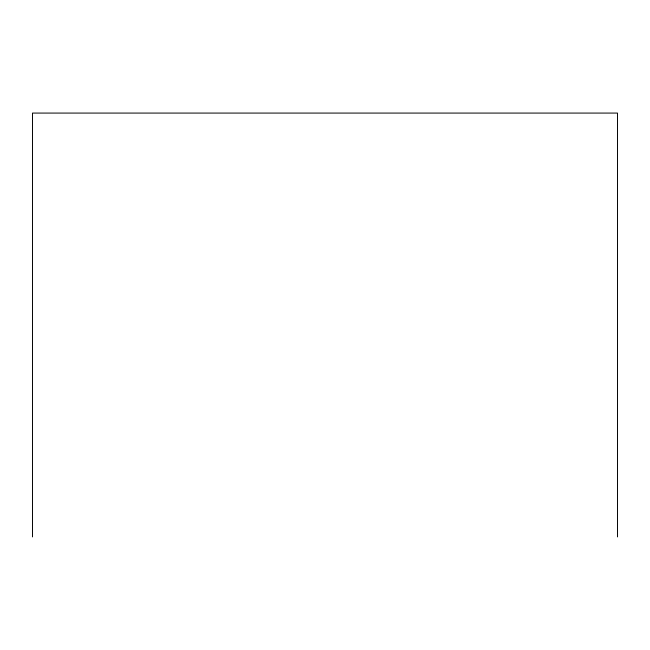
<?xml version="1.0" encoding="UTF-8"?>
<svg xmlns="http://www.w3.org/2000/svg" width="650" height="650" viewBox="0 0 650 650"><rect width="100%" height="100%" fill="white"/><g stroke="black" fill="none" stroke-linecap="round" stroke-linejoin="round"><path stroke-width="0.97" d="M617.5 536.924L617.5 113.076L32.5 113.076L32.5 536.924"/></g></svg>
